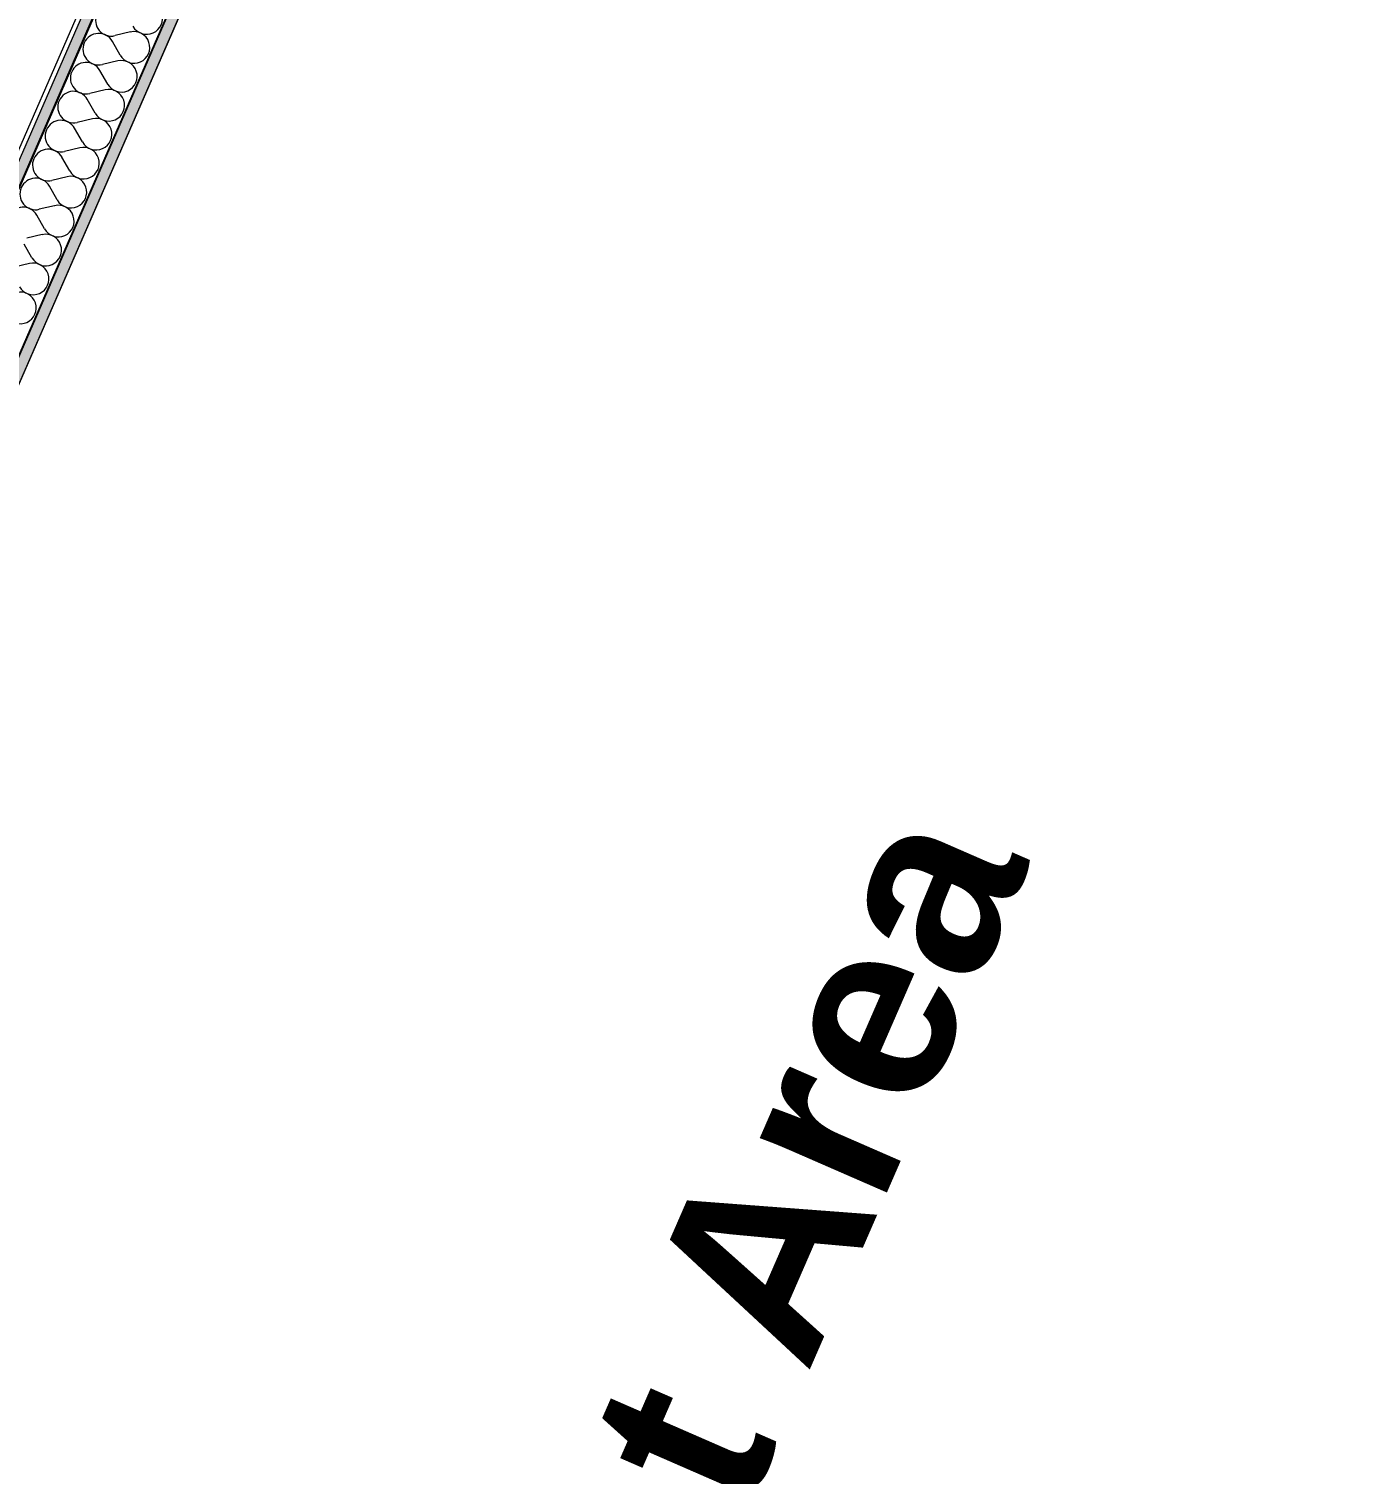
# Model space of a CAD drawing. Header units: millimetres. Extents: x -37281 to 954596, y -59787 to 956680.
# Drawn here: x 864880 to 866709, y -28844 to -26839 of the extents above; entities that cross this region are included whole.
import ezdxf
from ezdxf.enums import TextEntityAlignment as Align

# ---------------------------------------------------------------- set-up
doc = ezdxf.new("R2010")
doc.units = ezdxf.units.MM
doc.header["$MEASUREMENT"] = 0
doc.layers.add('New_A-25-M_Wall_Int', color=7, linetype='Continuous')
doc.layers.add('New_A-35-M_FFE-Zone', color=7, linetype='Continuous')
doc.layers.add('New_A-25-M_Wall_Int_Pen_No__1', color=7, linetype='Continuous', lineweight=13)
doc.layers.add('New_ArchiCAD Zone Stamps_Pen_No__9', color=7, linetype='Continuous', lineweight=13)
doc.layers.add('New_A-25-M_Wall_Int_Pen_No__107', color=7, linetype='Continuous', lineweight=15, true_color=0xa6a6a6)
doc.layers.add('New_A-35-M_FFE-Zone_Pen_No__74', color=7, linetype='Continuous', lineweight=20, true_color=0x606060)
doc.styles.add('GENERATED_STYLE_2', font='')
doc.styles.add('GENERATED_STYLE_3', font='')
doc.styles.get('GENERATED_STYLE_2').set_extended_font_data('Arial', bold=True)
doc.styles.get('GENERATED_STYLE_3').set_extended_font_data('Arial')

# ---------------------------------------------------------------- blocks, each defined once
blk = doc.blocks.new('store_INB 2103_71_2', base_point=(863110.7, -26291.2))
at = {"layer": 'New_A-35-M_FFE-Zone_Pen_No__74', "linetype": 'Continuous'}
blk.add_line((864120.6, -28716), (866510.5, -23235.1), dxfattribs=at)
at = {"layer": 'New_ArchiCAD Zone Stamps_Pen_No__9'}
for tag, height, style, p in [('ROOM_NAME', 250, 'GENERATED_STYLE_2', (862862.6, -24986.5)), ('zoneNameLine2', 250, 'GENERATED_STYLE_2', (862674.2, -25418.7)), ('ROOM_NUMBER', 200, 'GENERATED_STYLE_3', (862485.8, -25839.4)), ('measuredAreaCode', 200, 'GENERATED_STYLE_3', (862328.7, -26199.5)), ('DUMMY_649', 200, 'GENERATED_STYLE_3', (862636.1, -26333.5)), ('DUMMY_650', 200, 'GENERATED_STYLE_3', (863125.5, -26546.9)), ('DUMMY_651', 133.3, 'GENERATED_STYLE_3', (863404.8, -26653.5))]:
    blk.add_attdef(tag, text='', height=height, rotation=336.4404, dxfattribs=dict(at, style=style)).set_placement(p, align=Align.TOP_LEFT)
blk = doc.blocks.new('Final Year Project Area_INB 2304_72_2', base_point=(865739.7, -28649))
at = {"layer": 'New_A-35-M_FFE-Zone_Pen_No__74', "linetype": 'Continuous'}
blk.add_line((866709.2, -23104.8), (862433.1, -32911.2), dxfattribs=at)
at = {"layer": 'New_ArchiCAD Zone Stamps_Pen_No__9'}
for tag, height, style, p in [('zoneNameLine2', 250, 'GENERATED_STYLE_2', (864945.2, -31588.2)), ('ROOM_NAME', 250, 'GENERATED_STYLE_2', (864513, -31399.8)), ('DUMMY_650', 200, 'GENERATED_STYLE_3', (866084.8, -31125.5)), ('measuredAreaCode', 200, 'GENERATED_STYLE_3', (865737.4, -31922.2)), ('ROOM_NUMBER', 200, 'GENERATED_STYLE_3', (865377.3, -31765.2)), ('DUMMY_651', 133.3, 'GENERATED_STYLE_3', (866206.6, -30831)), ('DUMMY_649', 200, 'GENERATED_STYLE_3', (865871.4, -31614.8))]:
    blk.add_attdef(tag, text='', height=height, rotation=66.4404, dxfattribs=dict(at, style=style)).set_placement(p, align=Align.TOP_LEFT)
blk = doc.blocks.new('*X1020', base_point=(864302.5, 0))
at = {"layer": 'New_A-25-M_Wall_Int_Pen_No__107', "linetype": 'Continuous'}
for p, q in [((865006.9, -26875.5), (864996.1, -26856.4)), ((865020.9, -26843.3), (864999.6, -26848.4)), ((864989.4, -26915.6), (864978.6, -26896.6)), ((865003.4, -26883.5), (864982.1, -26888.5)), ((864971.9, -26955.8), (864961.1, -26936.7)), ((864985.9, -26923.7), (864964.6, -26928.7)), ((864954.4, -26995.9), (864943.5, -26976.9)), ((864968.4, -26963.8), (864947, -26968.9)), ((864936.8, -27036.1), (864926, -27017)), ((864950.9, -27004), (864929.5, -27009)), ((864919.3, -27076.3), (864908.5, -27057.2)), ((864933.3, -27044.1), (864912, -27049.2)), ((864901.8, -27116.4), (864891, -27097.4)), ((864915.8, -27084.3), (864894.5, -27089.3)), ((864884.3, -27156.6), (864873.5, -27137.5)), ((864898.3, -27124.4), (864877, -27129.5)), ((864880.8, -27164.6), (864859.5, -27169.6))]:
    blk.add_line(p, q, dxfattribs=at)
for centre, start, end in [((865043.5, -26824.5), 209.5705, 103.3103), ((864994.5, -26827.1), 156.4404, 283.3103), ((865025.9, -26864.7), 209.5705, 103.3103), ((864977, -26867.2), 156.4404, 283.3103), ((864977, -26867.2), 29.5705, 156.4404), ((865008.4, -26904.8), 209.5705, 103.3103), ((864959.5, -26907.4), 156.4404, 283.3103), ((864959.5, -26907.4), 29.5705, 156.4404), ((864990.9, -26945), 209.5705, 103.3103), ((864942, -26947.5), 156.4404, 283.3103), ((864942, -26947.5), 29.5705, 156.4404), ((864973.4, -26985.1), 209.5705, 103.3103), ((864924.5, -26987.7), 156.4404, 283.3103), ((864924.5, -26987.7), 29.5705, 156.4404), ((864955.9, -27025.3), 209.5705, 103.3103), ((864907, -27027.9), 156.4404, 283.3103), ((864907, -27027.9), 29.5705, 156.4404), ((864889.5, -27068), 156.4404, 283.3103), ((864889.5, -27068), 29.5705, 156.4404), ((864938.4, -27065.4), 209.5705, 103.3103), ((864872, -27108.2), 29.5705, 156.4404), ((864920.9, -27105.6), 209.5705, 103.3103), ((864903.4, -27145.8), 209.5705, 103.3103), ((864885.9, -27185.9), 209.5705, 103.3103), ((864868.3, -27226.1), 209.5705, 103.3103)]:
    blk.add_arc(centre, 21.9, start, end, dxfattribs=at)
blk = doc.blocks.new('Wall_314_2', base_point=(862433.1, -32911.1))
at = {"layer": 'New_A-25-M_Wall_Int_Pen_No__107', "linetype": 'Continuous', "lineweight": 0, "true_color": 0x535353}
for points in [[(862419.4, -32905.1), (866691.8, -23107), (866690.9, -23106.6), (862418.5, -32904.7)], [(866541.8, -23215.9), (864133.8, -28738.2), (864134.7, -28738.6), (866542.7, -23216.3)]]:
    blk.add_hatch(color=251, dxfattribs=at).paths.add_polyline_path(points)
at = {"layer": 'New_A-25-M_Wall_Int_Pen_No__107', "linetype": 'Continuous'}
for points in [[(862433.1, -32911.1), (866705.6, -23113), (866691.8, -23107), (862419.4, -32905.1)], [(866522, -23223.7), (864126.1, -28718.4), (864139.8, -28724.4), (866535.8, -23229.7)]]:
    blk.add_hatch(color=256, dxfattribs=at).paths.add_polyline_path(points)
at = {"layer": 'New_A-25-M_Wall_Int_Pen_No__1', "linetype": 'Continuous'}
for p, q in [((862418.5, -32904.7), (866690.9, -23106.6)), ((862419.4, -32905.1), (866691.8, -23107)), ((864134.7, -28738.6), (866542.7, -23216.3)), ((864139.8, -28724.4), (866535.8, -23229.7))]:
    blk.add_line(p, q, dxfattribs=at)
at = {"layer": 'New_A-25-M_Wall_Int_Pen_No__1', "linetype": 'Continuous', "flags": 128}
for points in [[(862433.1, -32911.1), (866705.6, -23113)], [(866522, -23223.7), (864126.1, -28718.4)]]:
    blk.add_lwpolyline(points, dxfattribs=at)
at = {"layer": 'New_A-25-M_Wall_Int', "color": 250, "lineweight": 50, "true_color": 0x2a2a2a}
blk.add_blockref('*X1020', (864302.5, 0), dxfattribs=at)

msp = doc.modelspace()

# ---------------------------------------------------------------- block references
at = {"layer": 'New_A-25-M_Wall_Int', "color": 250, "lineweight": 50, "true_color": 0x2a2a2a}
msp.add_blockref('Wall_314_2', (862433.1, -32911.1), dxfattribs=at)
at = {"layer": 'New_A-35-M_FFE-Zone', "linetype": 'Continuous'}
msp.add_blockref('store_INB 2103_71_2', (863110.7, -26291.2), dxfattribs=at)
ref = msp.add_blockref('Final Year Project Area_INB 2304_72_2', (865739.7, -28649), dxfattribs=at)
ref.add_attrib('ROOM_NAME', 'Final Year Project Area', dxfattribs={"layer": 'New_ArchiCAD Zone Stamps_Pen_No__9', "color": 7, "height": 250, "rotation": 66.4404, "style": 'GENERATED_STYLE_2'}).set_placement((864513, -31399.8), align=Align.TOP_LEFT)

doc.saveas('drawing.dxf')
